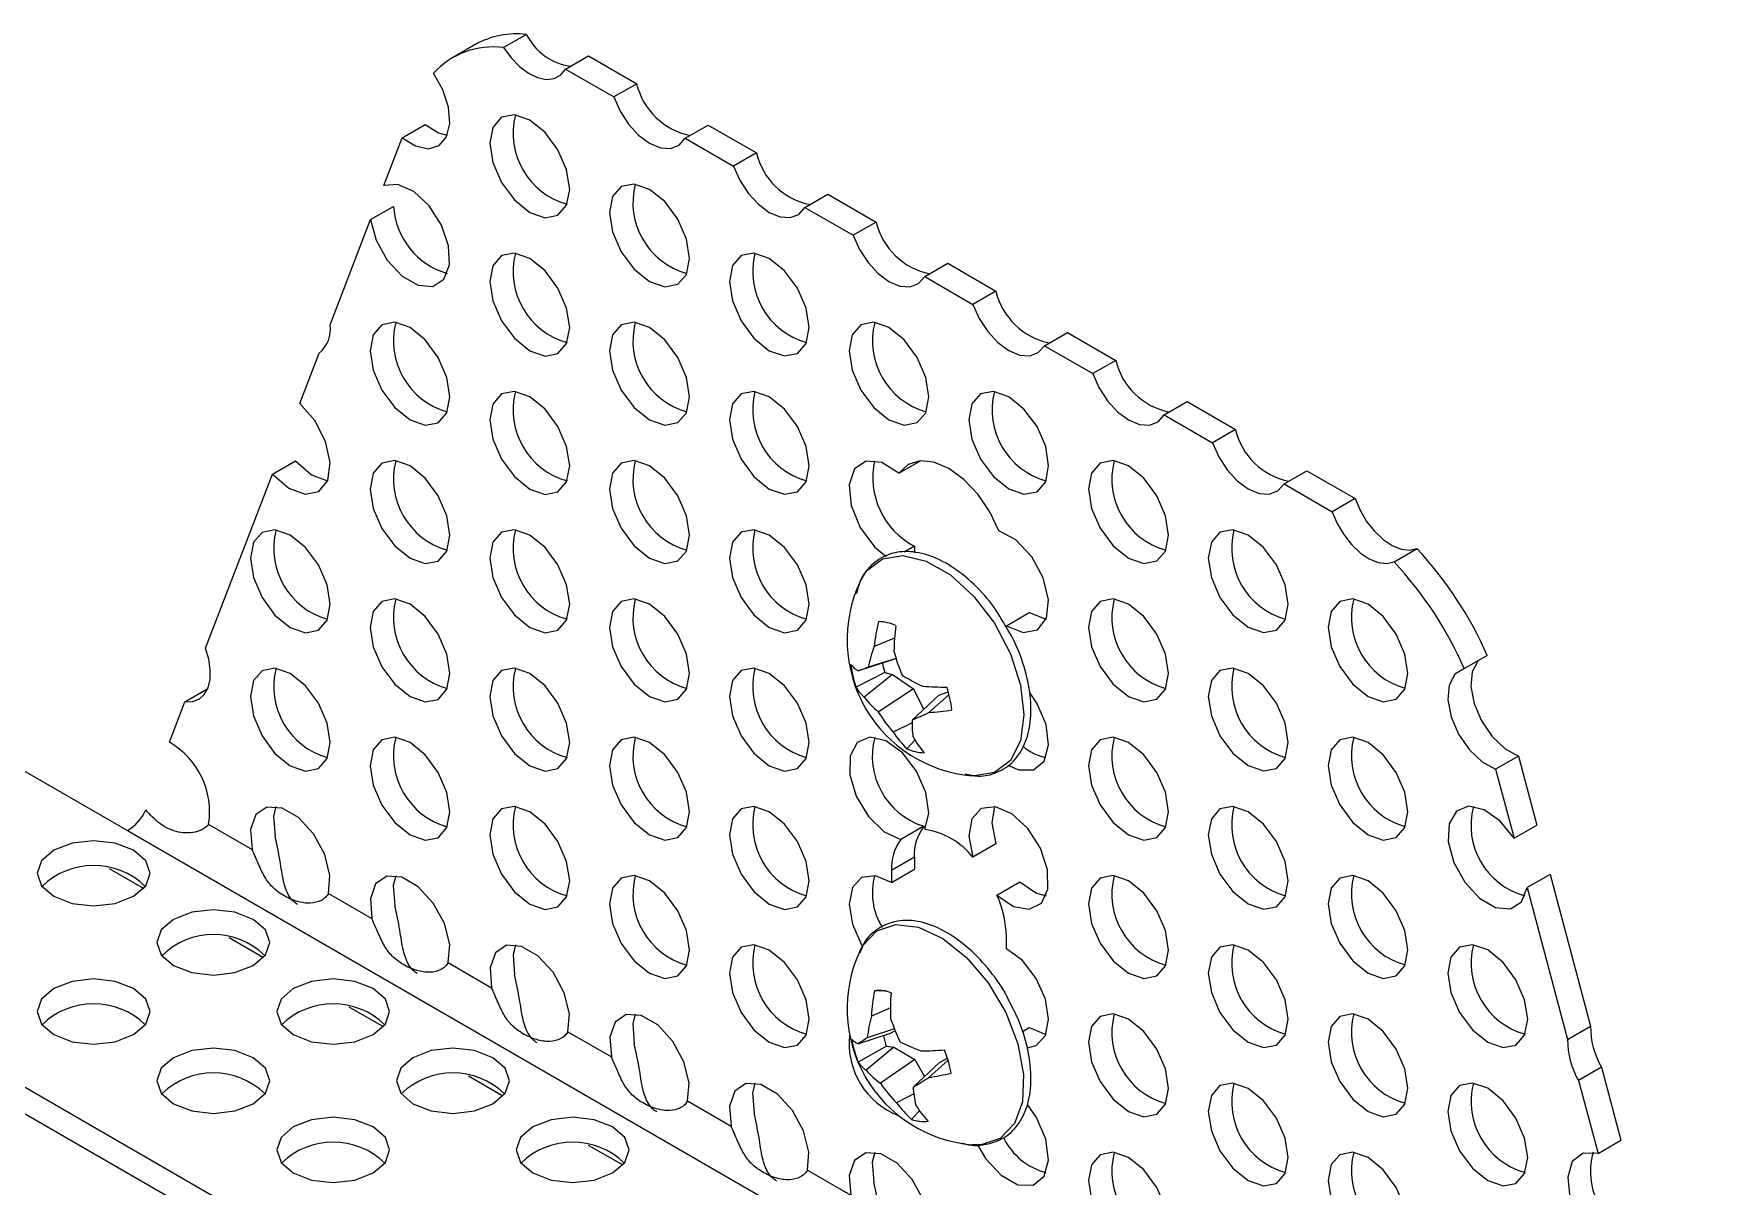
# Model space of a CAD drawing. Extents: x 0 to 6.13, y -7.8 to 0.
# Drawn here: x 1.758 to 3.63, y -4.703 to -3.428 of the extents above; entities that cross this region are included whole.
import ezdxf

# ---------------------------------------------------------------- set-up
doc = ezdxf.new("R2010")
doc.units = 0
doc.header["$LTSCALE"] = 0.5
doc.header["$MEASUREMENT"] = 0
for name, color, linetype in [('Brackets', 181, 'CONTINUOUS'), ('End Cap', 92, 'CONTINUOUS'), ('Hardware', 242, 'CONTINUOUS')]:
    doc.layers.add(name, color=color, linetype=linetype)

msp = doc.modelspace()

# ---------------------------------------------------------------- linework, layer by layer
at = {"layer": 'Brackets', "transparency": 16777216}
for p, q in [((2.247, -3.4397), (2.2216, -3.4544)), ((2.3037, -3.4285), (2.2783, -3.4432)), ((2.3469, -3.4669), (2.3723, -3.4523)), ((2.3723, -3.4523), (2.4257, -3.4831)), ((2.3469, -3.4669), (2.4003, -3.4978)), ((2.4257, -3.4831), (2.4003, -3.4978)), ((2.166, -3.5429), (2.1913, -3.5282)), ((2.4795, -3.5434), (2.5048, -3.5288)), ((2.5048, -3.5288), (2.5583, -3.5596)), ((2.1456, -3.5958), (2.166, -3.5429)), ((2.4795, -3.5434), (2.5329, -3.5743)), ((2.5583, -3.5596), (2.5329, -3.5743)), ((2.612, -3.62), (2.6374, -3.6053)), ((2.6374, -3.6053), (2.6908, -3.6362)), ((2.131, -3.6335), (2.1564, -3.6189)), ((2.612, -3.62), (2.6655, -3.6508)), ((2.0862, -3.7498), (2.131, -3.6335)), ((2.6908, -3.6362), (2.6655, -3.6508)), ((2.7446, -3.6965), (2.77, -3.6819)), ((2.77, -3.6819), (2.8234, -3.7127)), ((2.7446, -3.6965), (2.798, -3.7274)), ((2.8234, -3.7127), (2.798, -3.7274)), ((2.8772, -3.7731), (2.9026, -3.7584)), ((2.9026, -3.7584), (2.956, -3.7893)), ((2.8772, -3.7731), (2.9306, -3.8039)), ((2.0526, -3.8371), (2.0741, -3.7813)), ((2.956, -3.7893), (2.9306, -3.8039)), ((3.0098, -3.8496), (3.0352, -3.8349)), ((3.0352, -3.8349), (3.0886, -3.8658)), ((3.0098, -3.8496), (3.0632, -3.8804)), ((3.0886, -3.8658), (3.0632, -3.8804)), ((2.0225, -3.9151), (2.0479, -3.9005)), ((2.7161, -3.9141), (2.7398, -3.9004)), ((3.1424, -3.9261), (3.1678, -3.9115)), ((3.1678, -3.9115), (3.2212, -3.9423)), ((1.9482, -4.108), (2.0225, -3.9151)), ((3.1424, -3.9261), (3.1958, -3.957)), ((3.2212, -3.9423), (3.1958, -3.957)), ((2.7331, -3.995), (2.7217, -4.0016)), ((2.7331, -3.995), (2.7331, -4.0025)), ((3.2643, -4.0124), (3.2897, -3.9977)), ((2.835, -4.0831), (2.8604, -4.0685)), ((2.8604, -4.0685), (2.8789, -4.0758)), ((1.5219, -4.1135), (1.862, -4.3098)), ((3.3674, -4.1158), (3.3421, -4.1305)), ((1.9254, -4.1671), (1.9508, -4.1525)), ((1.9083, -4.2117), (1.9254, -4.1671)), ((1.0623, -4.1976), (3.4688, -5.5869)), ((1.0475, -4.2184), (3.418, -5.5869)), ((3.4021, -4.2272), (3.3767, -4.2418)), ((3.4021, -4.2272), (3.4225, -4.3037)), ((3.3767, -4.2418), (3.3971, -4.3183)), ((1.9518, -4.3029), (1.9999, -4.3306)), ((3.3971, -4.3183), (3.4225, -4.3037)), ((1.862, -4.3098), (3.6298, -5.3303)), ((2.7435, -4.305), (2.7181, -4.3197)), ((2.7331, -4.3393), (2.7077, -4.354)), ((2.7331, -4.3393), (2.7331, -4.3524)), ((2.8232, -4.3245), (2.7979, -4.3392)), ((2.7077, -4.3671), (2.7331, -4.3524)), ((2.7077, -4.354), (2.7077, -4.3671)), ((3.437, -4.3582), (3.4116, -4.3728)), ((3.437, -4.3582), (3.4818, -4.5261)), ((2.0844, -4.3794), (2.1325, -4.4072)), ((2.8246, -4.3811), (2.8499, -4.3665)), ((3.4116, -4.3728), (3.4564, -4.5408)), ((2.835, -4.4405), (2.835, -4.4274)), ((2.2169, -4.4559), (2.2651, -4.4837)), ((2.8525, -4.5323), (2.8604, -4.5278)), ((3.4564, -4.5408), (3.4818, -4.5261)), ((2.3495, -4.5325), (2.3976, -4.5603)), ((3.4939, -4.5716), (3.4686, -4.5863)), ((3.4939, -4.5716), (3.5155, -4.6523)), ((3.4686, -4.5863), (3.4901, -4.667)), ((2.4821, -4.609), (2.5302, -4.6368)), ((3.4901, -4.667), (3.5155, -4.6523)), ((2.6147, -4.6856), (2.6628, -4.7133))]:
    msp.add_line(p, q, dxfattribs=at)
at = {"layer": 'Brackets', "transparency": 16777216, "flags": 128}
for points in [[(2.2783, -3.4432), (2.2866, -3.4545), (2.296, -3.4642), (2.3059, -3.4716), (2.316, -3.4764), (2.3255, -3.4784), (2.3342, -3.4774), (2.3414, -3.4735), (2.3469, -3.4669)], [(2.166, -3.5429), (2.1809, -3.552), (2.1951, -3.555), (2.207, -3.5514), (2.2152, -3.5418), (2.2188, -3.5271), (2.2174, -3.5091), (2.2111, -3.4899), (2.2006, -3.4715)], [(2.4003, -3.4978), (2.4072, -3.5134), (2.4166, -3.5278), (2.4278, -3.54), (2.4399, -3.5489), (2.452, -3.554), (2.4632, -3.5547), (2.4726, -3.5511), (2.4795, -3.5434)], [(2.3073, -3.5234), (2.2904, -3.5175), (2.276, -3.5203), (2.2665, -3.5314), (2.2631, -3.5489), (2.2665, -3.5704), (2.276, -3.5925), (2.2904, -3.6118), (2.3073, -3.6255), (2.3242, -3.6314), (2.3385, -3.6286), (2.3481, -3.6176), (2.3515, -3.6), (2.3481, -3.5785), (2.3385, -3.5564), (2.3242, -3.5371), (2.3073, -3.5234)], [(2.1913, -3.5282), (2.2063, -3.5374), (2.216, -3.5401)], [(2.5329, -3.5743), (2.5398, -3.5899), (2.5492, -3.6044), (2.5604, -3.6165), (2.5725, -3.6255), (2.5846, -3.6305), (2.5957, -3.6313), (2.6051, -3.6277), (2.612, -3.62)], [(2.131, -3.6335), (2.1372, -3.6564), (2.1495, -3.6784), (2.1659, -3.696), (2.1838, -3.7062), (2.2001, -3.7074), (2.2123, -3.6995), (2.2184, -3.6837), (2.2174, -3.6625), (2.2095, -3.6395), (2.1958, -3.6184), (2.1788, -3.6025), (2.1611, -3.5946), (2.1456, -3.5958)], [(2.4399, -3.6), (2.423, -3.5941), (2.4086, -3.5969), (2.399, -3.6079), (2.3957, -3.6255), (2.399, -3.647), (2.4086, -3.669), (2.423, -3.6884), (2.4399, -3.702), (2.4568, -3.7079), (2.4711, -3.7051), (2.4807, -3.6941), (2.4841, -3.6765), (2.4807, -3.655), (2.4711, -3.633), (2.4568, -3.6136), (2.4399, -3.6)], [(2.6655, -3.6508), (2.6724, -3.6665), (2.6818, -3.6809), (2.6929, -3.6931), (2.705, -3.702), (2.7171, -3.707), (2.7283, -3.7078), (2.7377, -3.7042), (2.7446, -3.6965)], [(2.3073, -3.6765), (2.2904, -3.6706), (2.276, -3.6734), (2.2665, -3.6845), (2.2631, -3.702), (2.2665, -3.7235), (2.276, -3.7456), (2.2904, -3.7649), (2.3073, -3.7786), (2.3242, -3.7845), (2.3385, -3.7817), (2.3481, -3.7707), (2.3515, -3.7531), (2.3481, -3.7316), (2.3385, -3.7095), (2.3242, -3.6902), (2.3073, -3.6765)], [(2.5725, -3.6765), (2.5555, -3.6706), (2.5412, -3.6734), (2.5316, -3.6844), (2.5283, -3.702), (2.5316, -3.7235), (2.5412, -3.7456), (2.5555, -3.7649), (2.5725, -3.7786), (2.5894, -3.7844), (2.6037, -3.7817), (2.6133, -3.7706), (2.6167, -3.753), (2.6133, -3.7316), (2.6037, -3.7095), (2.5894, -3.6902), (2.5725, -3.6765)], [(2.798, -3.7274), (2.8049, -3.743), (2.8143, -3.7574), (2.8255, -3.7696), (2.8376, -3.7785), (2.8497, -3.7836), (2.8609, -3.7843), (2.8703, -3.7807), (2.8772, -3.7731)], [(2.1747, -3.7531), (2.1578, -3.7472), (2.1435, -3.75), (2.1339, -3.761), (2.1305, -3.7786), (2.1339, -3.8001), (2.1435, -3.8222), (2.1578, -3.8415), (2.1747, -3.8552), (2.1916, -3.861), (2.206, -3.8583), (2.2155, -3.8472), (2.2189, -3.8296), (2.2155, -3.8082), (2.206, -3.7861), (2.1916, -3.7667), (2.1747, -3.7531)], [(2.4399, -3.7531), (2.423, -3.7472), (2.4086, -3.75), (2.399, -3.761), (2.3957, -3.7786), (2.399, -3.8001), (2.4086, -3.8221), (2.423, -3.8415), (2.4399, -3.8551), (2.4568, -3.861), (2.4711, -3.8582), (2.4807, -3.8472), (2.4841, -3.8296), (2.4807, -3.8081), (2.4711, -3.7861), (2.4568, -3.7667), (2.4399, -3.7531)], [(2.705, -3.753), (2.6881, -3.7472), (2.6738, -3.7499), (2.6642, -3.761), (2.6609, -3.7786), (2.6642, -3.8), (2.6738, -3.8221), (2.6881, -3.8415), (2.705, -3.8551), (2.722, -3.861), (2.7363, -3.8582), (2.7459, -3.8472), (2.7492, -3.8296), (2.7459, -3.8081), (2.7363, -3.786), (2.722, -3.7667), (2.705, -3.753)], [(2.9306, -3.8039), (2.9375, -3.8195), (2.9469, -3.834), (2.9581, -3.8461), (2.9702, -3.8551), (2.9823, -3.8601), (2.9935, -3.8609), (3.0029, -3.8573), (3.0098, -3.8496)], [(2.3073, -3.8296), (2.2904, -3.8238), (2.276, -3.8265), (2.2665, -3.8376), (2.2631, -3.8551), (2.2665, -3.8766), (2.276, -3.8987), (2.2904, -3.918), (2.3073, -3.9317), (2.3242, -3.9376), (2.3385, -3.9348), (2.3481, -3.9238), (2.3515, -3.9062), (2.3481, -3.8847), (2.3385, -3.8626), (2.3242, -3.8433), (2.3073, -3.8296)], [(2.5725, -3.8296), (2.5555, -3.8237), (2.5412, -3.8265), (2.5316, -3.8375), (2.5283, -3.8551), (2.5316, -3.8766), (2.5412, -3.8987), (2.5555, -3.918), (2.5725, -3.9317), (2.5894, -3.9375), (2.6037, -3.9348), (2.6133, -3.9237), (2.6167, -3.9062), (2.6133, -3.8847), (2.6037, -3.8626), (2.5894, -3.8433), (2.5725, -3.8296)], [(2.8376, -3.8296), (2.8207, -3.8237), (2.8064, -3.8265), (2.7968, -3.8375), (2.7934, -3.8551), (2.7968, -3.8766), (2.8064, -3.8987), (2.8207, -3.918), (2.8376, -3.9316), (2.8545, -3.9375), (2.8689, -3.9347), (2.8785, -3.9237), (2.8818, -3.9061), (2.8785, -3.8847), (2.8689, -3.8626), (2.8545, -3.8432), (2.8376, -3.8296)], [(2.0225, -3.9151), (2.0404, -3.9307), (2.0586, -3.9375), (2.0739, -3.9345), (2.0837, -3.9221), (2.0862, -3.9025), (2.0811, -3.8791), (2.0692, -3.856), (2.0526, -3.8371)], [(3.0632, -3.8804), (3.0701, -3.8961), (3.0795, -3.9105), (3.0907, -3.9227), (3.1028, -3.9316), (3.1149, -3.9367), (3.1261, -3.9374), (3.1355, -3.9338), (3.1424, -3.9261)], [(2.0479, -3.9005), (2.0658, -3.916), (2.0834, -3.9228)], [(2.1747, -3.9062), (2.1578, -3.9003), (2.1435, -3.9031), (2.1339, -3.9141), (2.1305, -3.9317), (2.1339, -3.9532), (2.1435, -3.9753), (2.1578, -3.9946), (2.1747, -4.0083), (2.1916, -4.0141), (2.206, -4.0114), (2.2155, -4.0003), (2.2189, -3.9827), (2.2155, -3.9613), (2.206, -3.9392), (2.1916, -3.9198), (2.1747, -3.9062)], [(2.4399, -3.9062), (2.423, -3.9003), (2.4086, -3.9031), (2.399, -3.9141), (2.3957, -3.9317), (2.399, -3.9532), (2.4086, -3.9752), (2.423, -3.9946), (2.4399, -4.0082), (2.4568, -4.0141), (2.4711, -4.0113), (2.4807, -4.0003), (2.4841, -3.9827), (2.4807, -3.9612), (2.4711, -3.9392), (2.4568, -3.9198), (2.4399, -3.9062)], [(2.7161, -3.9141), (2.6971, -3.9024), (2.6797, -3.9007), (2.6669, -3.9094), (2.6611, -3.9269), (2.6633, -3.9499), (2.6732, -3.9742), (2.689, -3.9955), (2.7019, -4.0063)], [(2.8266, -3.9779), (2.8165, -3.9568), (2.8033, -3.9373), (2.7879, -3.921), (2.7713, -3.9089), (2.7548, -3.9019), (2.7394, -3.9004), (2.7262, -3.9046), (2.7161, -3.9141)], [(2.9702, -3.9061), (2.9533, -3.9002), (2.939, -3.903), (2.9294, -3.9141), (2.926, -3.9316), (2.9294, -3.9531), (2.939, -3.9752), (2.9533, -3.9945), (2.9702, -4.0082), (2.9871, -4.0141), (3.0015, -4.0113), (3.011, -4.0003), (3.0144, -3.9827), (3.011, -3.9612), (3.0015, -3.9391), (2.9871, -3.9198), (2.9702, -3.9061)], [(3.2212, -3.9423), (3.2266, -3.9552), (3.2339, -3.9675), (3.2425, -3.9784), (3.2521, -3.9875), (3.2621, -3.9943), (3.2721, -3.9983), (3.2814, -3.9995), (3.2897, -3.9977)], [(3.1958, -3.957), (3.2013, -3.9699), (3.2085, -3.9821), (3.2171, -3.9931), (3.2267, -4.0022), (3.2367, -4.0089), (3.2467, -4.013), (3.256, -4.0142), (3.2643, -4.0124)], [(2.0421, -3.9828), (2.0252, -3.9769), (2.0109, -3.9797), (2.0013, -3.9907), (1.9979, -4.0083), (2.0013, -4.0297), (2.0109, -4.0518), (2.0252, -4.0712), (2.0421, -4.0848), (2.059, -4.0907), (2.0734, -4.0879), (2.083, -4.0769), (2.0863, -4.0593), (2.083, -4.0378), (2.0734, -4.0157), (2.059, -3.9964), (2.0421, -3.9828)], [(2.3073, -3.9827), (2.2904, -3.9769), (2.276, -3.9796), (2.2665, -3.9907), (2.2631, -4.0083), (2.2665, -4.0297), (2.276, -4.0518), (2.2904, -4.0711), (2.3073, -4.0848), (2.3242, -4.0907), (2.3385, -4.0879), (2.3481, -4.0769), (2.3515, -4.0593), (2.3481, -4.0378), (2.3385, -4.0157), (2.3242, -3.9964), (2.3073, -3.9827)], [(2.5725, -3.9827), (2.5555, -3.9768), (2.5412, -3.9796), (2.5316, -3.9906), (2.5283, -4.0082), (2.5316, -4.0297), (2.5412, -4.0518), (2.5555, -4.0711), (2.5725, -4.0848), (2.5894, -4.0907), (2.6037, -4.0879), (2.6133, -4.0768), (2.6167, -4.0593), (2.6133, -4.0378), (2.6037, -4.0157), (2.5894, -3.9964), (2.5725, -3.9827)], [(2.835, -4.0831), (2.8537, -4.0905), (2.8694, -4.0875), (2.8794, -4.0746), (2.8816, -4.0542), (2.8758, -4.0301), (2.863, -4.0066), (2.8455, -3.9881), (2.8266, -3.9779)], [(3.1028, -3.9827), (3.0859, -3.9768), (3.0715, -3.9796), (3.062, -3.9906), (3.0586, -4.0082), (3.062, -4.0296), (3.0715, -4.0517), (3.0859, -4.0711), (3.1028, -4.0847), (3.1197, -4.0906), (3.134, -4.0878), (3.1436, -4.0768), (3.147, -4.0592), (3.1436, -4.0377), (3.134, -4.0156), (3.1197, -3.9963), (3.1028, -3.9827)], [(2.1747, -4.0593), (2.1578, -4.0534), (2.1435, -4.0562), (2.1339, -4.0672), (2.1305, -4.0848), (2.1339, -4.1063), (2.1435, -4.1284), (2.1578, -4.1477), (2.1747, -4.1614), (2.1916, -4.1672), (2.206, -4.1645), (2.2155, -4.1534), (2.2189, -4.1358), (2.2155, -4.1144), (2.206, -4.0923), (2.1916, -4.0729), (2.1747, -4.0593)], [(2.4399, -4.0593), (2.423, -4.0534), (2.4086, -4.0562), (2.399, -4.0672), (2.3957, -4.0848), (2.399, -4.1063), (2.4086, -4.1283), (2.423, -4.1477), (2.4399, -4.1613), (2.4568, -4.1672), (2.4711, -4.1644), (2.4807, -4.1534), (2.4841, -4.1358), (2.4807, -4.1143), (2.4711, -4.0923), (2.4568, -4.0729), (2.4399, -4.0593)], [(2.9702, -4.0592), (2.9533, -4.0533), (2.939, -4.0561), (2.9294, -4.0672), (2.926, -4.0847), (2.9294, -4.1062), (2.939, -4.1283), (2.9533, -4.1476), (2.9702, -4.1613), (2.9871, -4.1672), (3.0015, -4.1644), (3.011, -4.1534), (3.0144, -4.1358), (3.011, -4.1143), (3.0015, -4.0922), (2.9871, -4.0729), (2.9702, -4.0592)], [(3.2354, -4.0592), (3.2185, -4.0533), (3.2041, -4.0561), (3.1945, -4.0671), (3.1912, -4.0847), (3.1945, -4.1062), (3.2041, -4.1283), (3.2185, -4.1476), (3.2354, -4.1613), (3.2523, -4.1671), (3.2666, -4.1644), (3.2762, -4.1533), (3.2796, -4.1357), (3.2762, -4.1143), (3.2666, -4.0922), (3.2523, -4.0728), (3.2354, -4.0592)], [(1.9254, -4.1671), (1.9338, -4.167), (1.9411, -4.1643), (1.9469, -4.1592), (1.9511, -4.1518), (1.9533, -4.1425), (1.9536, -4.1318), (1.9519, -4.1201), (1.9482, -4.108)], [(2.0421, -4.1359), (2.0252, -4.13), (2.0109, -4.1328), (2.0013, -4.1438), (1.9979, -4.1614), (2.0013, -4.1828), (2.0109, -4.2049), (2.0252, -4.2243), (2.0421, -4.2379), (2.059, -4.2438), (2.0734, -4.241), (2.083, -4.23), (2.0863, -4.2124), (2.083, -4.1909), (2.0734, -4.1688), (2.059, -4.1495), (2.0421, -4.1359)], [(2.3073, -4.1358), (2.2904, -4.13), (2.276, -4.1327), (2.2665, -4.1438), (2.2631, -4.1614), (2.2665, -4.1828), (2.276, -4.2049), (2.2904, -4.2243), (2.3073, -4.2379), (2.3242, -4.2438), (2.3385, -4.241), (2.3481, -4.23), (2.3515, -4.2124), (2.3481, -4.1909), (2.3385, -4.1688), (2.3242, -4.1495), (2.3073, -4.1358)], [(2.5725, -4.1358), (2.5555, -4.1299), (2.5412, -4.1327), (2.5316, -4.1437), (2.5283, -4.1613), (2.5316, -4.1828), (2.5412, -4.2049), (2.5555, -4.2242), (2.5725, -4.2379), (2.5894, -4.2438), (2.6037, -4.241), (2.6133, -4.2299), (2.6167, -4.2124), (2.6133, -4.1909), (2.6037, -4.1688), (2.5894, -4.1495), (2.5725, -4.1358)], [(3.1028, -4.1358), (3.0859, -4.1299), (3.0715, -4.1327), (3.062, -4.1437), (3.0586, -4.1613), (3.062, -4.1827), (3.0715, -4.2048), (3.0859, -4.2242), (3.1028, -4.2378), (3.1197, -4.2437), (3.134, -4.2409), (3.1436, -4.2299), (3.147, -4.2123), (3.1436, -4.1908), (3.134, -4.1687), (3.1197, -4.1494), (3.1028, -4.1358)], [(3.3421, -4.1305), (3.3316, -4.1367), (3.3253, -4.1487), (3.3239, -4.1651), (3.3275, -4.1839), (3.3357, -4.203), (3.3476, -4.2203), (3.3618, -4.2337), (3.3767, -4.2418)], [(3.3575, -4.1215), (3.357, -4.1221), (3.3507, -4.1341), (3.3493, -4.1504), (3.3529, -4.1692), (3.3611, -4.1883), (3.373, -4.2056), (3.3872, -4.2191), (3.4021, -4.2272)], [(2.8372, -4.2376), (2.8487, -4.2426), (2.8652, -4.2426), (2.8769, -4.2328), (2.8818, -4.215), (2.8789, -4.1923), (2.8688, -4.1686), (2.8607, -4.1566)], [(2.1747, -4.2124), (2.1578, -4.2065), (2.1435, -4.2093), (2.1339, -4.2203), (2.1305, -4.2379), (2.1339, -4.2594), (2.1435, -4.2815), (2.1578, -4.3008), (2.1747, -4.3145), (2.1916, -4.3203), (2.206, -4.3176), (2.2155, -4.3065), (2.2189, -4.2889), (2.2155, -4.2675), (2.206, -4.2454), (2.1916, -4.226), (2.1747, -4.2124)], [(2.4399, -4.2124), (2.423, -4.2065), (2.4086, -4.2093), (2.399, -4.2203), (2.3957, -4.2379), (2.399, -4.2594), (2.4086, -4.2814), (2.423, -4.3008), (2.4399, -4.3144), (2.4568, -4.3203), (2.4711, -4.3175), (2.4807, -4.3065), (2.4841, -4.2889), (2.4807, -4.2674), (2.4711, -4.2454), (2.4568, -4.226), (2.4399, -4.2124)], [(2.7448, -4.3086), (2.7492, -4.2904), (2.7459, -4.2676), (2.7355, -4.244), (2.7198, -4.2238), (2.7015, -4.2105), (2.6839, -4.2064), (2.6699, -4.2122), (2.662, -4.2269), (2.6616, -4.248), (2.6688, -4.2717), (2.6823, -4.294), (2.6998, -4.311), (2.7181, -4.3197)], [(2.9702, -4.2123), (2.9533, -4.2064), (2.939, -4.2092), (2.9294, -4.2203), (2.926, -4.2378), (2.9294, -4.2593), (2.939, -4.2814), (2.9533, -4.3007), (2.9702, -4.3144), (2.9871, -4.3203), (3.0015, -4.3175), (3.011, -4.3065), (3.0144, -4.2889), (3.011, -4.2674), (3.0015, -4.2453), (2.9871, -4.226), (2.9702, -4.2123)], [(3.2354, -4.2123), (3.2185, -4.2064), (3.2041, -4.2092), (3.1945, -4.2202), (3.1912, -4.2378), (3.1945, -4.2593), (3.2041, -4.2814), (3.2185, -4.3007), (3.2354, -4.3144), (3.2523, -4.3202), (3.2666, -4.3175), (3.2762, -4.3064), (3.2796, -4.2888), (3.2762, -4.2674), (3.2666, -4.2453), (3.2523, -4.2259), (3.2354, -4.2123)], [(2.0844, -4.3794), (2.086, -4.3594), (2.0802, -4.3361), (2.0679, -4.3134), (2.0512, -4.2953), (2.033, -4.2848), (2.0163, -4.2837), (2.004, -4.2921), (1.9982, -4.3087), (1.9999, -4.3306)], [(2.0263, -4.2832), (2.0236, -4.2941), (2.0253, -4.316)], [(2.3073, -4.2889), (2.2904, -4.2831), (2.276, -4.2858), (2.2665, -4.2969), (2.2631, -4.3145), (2.2665, -4.3359), (2.276, -4.358), (2.2904, -4.3774), (2.3073, -4.391), (2.3242, -4.3969), (2.3385, -4.3941), (2.3481, -4.3831), (2.3515, -4.3655), (2.3481, -4.344), (2.3385, -4.3219), (2.3242, -4.3026), (2.3073, -4.2889)], [(2.5725, -4.2889), (2.5555, -4.283), (2.5412, -4.2858), (2.5316, -4.2968), (2.5283, -4.3144), (2.5316, -4.3359), (2.5412, -4.358), (2.5555, -4.3773), (2.5725, -4.391), (2.5894, -4.3969), (2.6037, -4.3941), (2.6133, -4.383), (2.6167, -4.3655), (2.6133, -4.344), (2.6037, -4.3219), (2.5894, -4.3026), (2.5725, -4.2889)], [(2.8246, -4.3811), (2.8429, -4.3936), (2.8604, -4.3968), (2.8738, -4.3901), (2.881, -4.3746), (2.8807, -4.3531), (2.8728, -4.3293), (2.8588, -4.3074), (2.8411, -4.2911), (2.8229, -4.2833), (2.8072, -4.2854), (2.7967, -4.2969), (2.7935, -4.316), (2.7979, -4.3392)], [(2.8218, -4.2831), (2.8188, -4.3013), (2.8232, -4.3245)], [(3.1028, -4.2889), (3.0859, -4.283), (3.0715, -4.2858), (3.062, -4.2968), (3.0586, -4.3144), (3.062, -4.3359), (3.0715, -4.3579), (3.0859, -4.3773), (3.1028, -4.3909), (3.1197, -4.3968), (3.134, -4.394), (3.1436, -4.383), (3.147, -4.3654), (3.1436, -4.3439), (3.134, -4.3218), (3.1197, -4.3025), (3.1028, -4.2889)], [(3.3971, -4.3183), (3.3816, -4.2992), (3.3639, -4.2867), (3.3468, -4.2828), (3.3332, -4.2883), (3.3253, -4.3021), (3.3242, -4.322), (3.3303, -4.3449), (3.3426, -4.367), (3.3589, -4.3846), (3.3767, -4.395), (3.3931, -4.3963), (3.4054, -4.3885), (3.4116, -4.3728)], [(1.8686, -4.3315), (1.8484, -4.3237), (1.8244, -4.3209), (1.8005, -4.3237), (1.7803, -4.3315), (1.7667, -4.3432), (1.7619, -4.357), (1.7667, -4.3708), (1.7803, -4.3825), (1.8005, -4.3903), (1.8244, -4.3931), (1.8484, -4.3903), (1.8686, -4.3825), (1.8822, -4.3708), (1.8869, -4.357), (1.8822, -4.3432), (1.8686, -4.3315)], [(2.2169, -4.4559), (2.2186, -4.4359), (2.2128, -4.4126), (2.2005, -4.39), (2.1838, -4.3719), (2.1656, -4.3613), (2.1489, -4.3602), (2.1366, -4.3687), (2.1308, -4.3853), (2.1325, -4.4072)], [(2.1589, -4.3597), (2.1562, -4.3706), (2.1579, -4.3925)], [(2.4399, -4.3655), (2.423, -4.3596), (2.4086, -4.3624), (2.399, -4.3734), (2.3957, -4.391), (2.399, -4.4125), (2.4086, -4.4346), (2.423, -4.4539), (2.4399, -4.4675), (2.4568, -4.4734), (2.4711, -4.4706), (2.4807, -4.4596), (2.4841, -4.442), (2.4807, -4.4205), (2.4711, -4.3985), (2.4568, -4.3791), (2.4399, -4.3655)], [(2.7077, -4.3671), (2.69, -4.3598), (2.6747, -4.3618), (2.6645, -4.3728), (2.6609, -4.391), (2.6645, -4.4133), (2.6747, -4.4361), (2.6758, -4.4378)], [(2.9702, -4.3654), (2.9533, -4.3595), (2.939, -4.3623), (2.9294, -4.3734), (2.926, -4.3909), (2.9294, -4.4124), (2.939, -4.4345), (2.9533, -4.4538), (2.9702, -4.4675), (2.9871, -4.4734), (3.0015, -4.4706), (3.011, -4.4596), (3.0144, -4.442), (3.011, -4.4205), (3.0015, -4.3984), (2.9871, -4.3791), (2.9702, -4.3654)], [(3.2354, -4.3654), (3.2185, -4.3595), (3.2041, -4.3623), (3.1945, -4.3733), (3.1912, -4.3909), (3.1945, -4.4124), (3.2041, -4.4345), (3.2185, -4.4538), (3.2354, -4.4675), (3.2523, -4.4733), (3.2666, -4.4706), (3.2762, -4.4595), (3.2796, -4.4419), (3.2762, -4.4205), (3.2666, -4.3984), (3.2523, -4.379), (3.2354, -4.3654)], [(2.8499, -4.3665), (2.8683, -4.379), (2.8789, -4.3821)], [(2.0012, -4.408), (1.9809, -4.4002), (1.957, -4.3975), (1.9331, -4.4002), (1.9128, -4.408), (1.8993, -4.4197), (1.8945, -4.4335), (1.8993, -4.4474), (1.9128, -4.4591), (1.9331, -4.4669), (1.957, -4.4696), (1.9809, -4.4669), (2.0012, -4.4591), (2.0148, -4.4474), (2.0195, -4.4335), (2.0148, -4.4197), (2.0012, -4.408)], [(2.3495, -4.5325), (2.3512, -4.5125), (2.3454, -4.4892), (2.3331, -4.4665), (2.3164, -4.4484), (2.2982, -4.4379), (2.2815, -4.4367), (2.2692, -4.4452), (2.2634, -4.4618), (2.2651, -4.4837)], [(2.2914, -4.4363), (2.2888, -4.4471), (2.2904, -4.4691)], [(2.5725, -4.442), (2.5555, -4.4361), (2.5412, -4.4389), (2.5316, -4.4499), (2.5283, -4.4675), (2.5316, -4.489), (2.5412, -4.5111), (2.5555, -4.5304), (2.5725, -4.5441), (2.5894, -4.55), (2.6037, -4.5472), (2.6133, -4.5361), (2.6167, -4.5186), (2.6133, -4.4971), (2.6037, -4.475), (2.5894, -4.4557), (2.5725, -4.442)], [(2.8579, -4.5501), (2.8679, -4.5477), (2.8782, -4.5367), (2.8818, -4.5185), (2.8782, -4.4962), (2.8679, -4.4734), (2.8527, -4.4537), (2.835, -4.4405)], [(3.1028, -4.442), (3.0859, -4.4361), (3.0715, -4.4389), (3.062, -4.4499), (3.0586, -4.4675), (3.062, -4.489), (3.0715, -4.511), (3.0859, -4.5304), (3.1028, -4.544), (3.1197, -4.5499), (3.134, -4.5471), (3.1436, -4.5361), (3.147, -4.5185), (3.1436, -4.497), (3.134, -4.4749), (3.1197, -4.4556), (3.1028, -4.442)], [(3.368, -4.4419), (3.351, -4.4361), (3.3367, -4.4388), (3.3271, -4.4499), (3.3238, -4.4675), (3.3271, -4.4889), (3.3367, -4.511), (3.351, -4.5304), (3.368, -4.544), (3.3849, -4.5499), (3.3992, -4.5471), (3.4088, -4.5361), (3.4122, -4.5185), (3.4088, -4.497), (3.3992, -4.4749), (3.3849, -4.4556), (3.368, -4.4419)], [(1.8686, -4.4846), (1.8484, -4.4767), (1.8244, -4.474), (1.8005, -4.4767), (1.7803, -4.4846), (1.7667, -4.4963), (1.7619, -4.5101), (1.7667, -4.5239), (1.7803, -4.5356), (1.8005, -4.5434), (1.8244, -4.5462), (1.8484, -4.5434), (1.8686, -4.5356), (1.8822, -4.5239), (1.8869, -4.5101), (1.8822, -4.4963), (1.8686, -4.4846)], [(2.1338, -4.4846), (2.1135, -4.4767), (2.0896, -4.474), (2.0657, -4.4767), (2.0454, -4.4846), (2.0319, -4.4963), (2.0271, -4.5101), (2.0319, -4.5239), (2.0454, -4.5356), (2.0657, -4.5434), (2.0896, -4.5462), (2.1135, -4.5434), (2.1338, -4.5356), (2.1474, -4.5239), (2.1521, -4.5101), (2.1474, -4.4963), (2.1338, -4.4846)], [(2.4821, -4.609), (2.4838, -4.589), (2.478, -4.5657), (2.4657, -4.5431), (2.449, -4.5249), (2.4308, -4.5144), (2.4141, -4.5133), (2.4018, -4.5217), (2.396, -4.5383), (2.3976, -4.5603)], [(2.424, -4.5128), (2.4214, -4.5237), (2.423, -4.5456)], [(2.8604, -4.5278), (2.8781, -4.535), (2.8789, -4.5352)], [(2.9702, -4.5185), (2.9533, -4.5126), (2.939, -4.5154), (2.9294, -4.5265), (2.926, -4.544), (2.9294, -4.5655), (2.939, -4.5876), (2.9533, -4.6069), (2.9702, -4.6206), (2.9871, -4.6265), (3.0015, -4.6237), (3.011, -4.6127), (3.0144, -4.5951), (3.011, -4.5736), (3.0015, -4.5515), (2.9871, -4.5322), (2.9702, -4.5185)], [(3.2354, -4.5185), (3.2185, -4.5126), (3.2041, -4.5154), (3.1945, -4.5264), (3.1912, -4.544), (3.1945, -4.5655), (3.2041, -4.5876), (3.2185, -4.6069), (3.2354, -4.6206), (3.2523, -4.6264), (3.2666, -4.6237), (3.2762, -4.6126), (3.2796, -4.595), (3.2762, -4.5736), (3.2666, -4.5515), (3.2523, -4.5321), (3.2354, -4.5185)], [(2.0012, -4.5611), (1.9809, -4.5533), (1.957, -4.5505), (1.9331, -4.5533), (1.9128, -4.5611), (1.8993, -4.5728), (1.8945, -4.5866), (1.8993, -4.6004), (1.9128, -4.6121), (1.9331, -4.62), (1.957, -4.6227), (1.9809, -4.62), (2.0012, -4.6121), (2.0148, -4.6004), (2.0195, -4.5866), (2.0148, -4.5728), (2.0012, -4.5611)], [(2.2664, -4.5611), (2.2461, -4.5533), (2.2222, -4.5505), (2.1983, -4.5533), (2.178, -4.5611), (2.1645, -4.5728), (2.1597, -4.5866), (2.1645, -4.6004), (2.178, -4.6121), (2.1983, -4.62), (2.2222, -4.6227), (2.2461, -4.62), (2.2664, -4.6121), (2.2799, -4.6004), (2.2847, -4.5866), (2.2799, -4.5728), (2.2664, -4.5611)], [(2.6147, -4.6856), (2.6164, -4.6655), (2.6105, -4.6422), (2.5983, -4.6196), (2.5816, -4.6015), (2.5633, -4.5909), (2.5467, -4.5898), (2.5344, -4.5983), (2.5286, -4.6149), (2.5302, -4.6368)], [(2.5566, -4.5894), (2.554, -4.6002), (2.5556, -4.6221)], [(3.1028, -4.5951), (3.0859, -4.5892), (3.0715, -4.592), (3.062, -4.603), (3.0586, -4.6206), (3.062, -4.6421), (3.0715, -4.6641), (3.0859, -4.6835), (3.1028, -4.6971), (3.1197, -4.703), (3.134, -4.7002), (3.1436, -4.6892), (3.147, -4.6716), (3.1436, -4.6501), (3.134, -4.628), (3.1197, -4.6087), (3.1028, -4.5951)], [(3.368, -4.595), (3.351, -4.5892), (3.3367, -4.5919), (3.3271, -4.603), (3.3238, -4.6206), (3.3271, -4.642), (3.3367, -4.6641), (3.351, -4.6835), (3.368, -4.6971), (3.3849, -4.703), (3.3992, -4.7002), (3.4088, -4.6892), (3.4122, -4.6716), (3.4088, -4.6501), (3.3992, -4.628), (3.3849, -4.6087), (3.368, -4.595)], [(2.8025, -4.6568), (2.8119, -4.6727), (2.8291, -4.6913), (2.8478, -4.7017), (2.8647, -4.7021), (2.8768, -4.6924), (2.8818, -4.6744), (2.8788, -4.6513), (2.8684, -4.6273), (2.8583, -4.6129)], [(2.1338, -4.6376), (2.1135, -4.6298), (2.0896, -4.6271), (2.0657, -4.6298), (2.0454, -4.6376), (2.0319, -4.6494), (2.0271, -4.6632), (2.0319, -4.677), (2.0454, -4.6887), (2.0657, -4.6965), (2.0896, -4.6992), (2.1135, -4.6965), (2.1338, -4.6887), (2.1474, -4.677), (2.1521, -4.6632), (2.1474, -4.6494), (2.1338, -4.6376)], [(2.399, -4.6376), (2.3787, -4.6298), (2.3548, -4.6271), (2.3309, -4.6298), (2.3106, -4.6376), (2.297, -4.6494), (2.2923, -4.6632), (2.297, -4.677), (2.3106, -4.6887), (2.3309, -4.6965), (2.3548, -4.6992), (2.3787, -4.6965), (2.399, -4.6887), (2.4125, -4.677), (2.4173, -4.6632), (2.4125, -4.6494), (2.399, -4.6376)], [(2.7473, -4.7621), (2.7489, -4.7421), (2.7431, -4.7188), (2.7308, -4.6961), (2.7142, -4.678), (2.6959, -4.6675), (2.6792, -4.6664), (2.667, -4.6748), (2.6611, -4.6914), (2.6628, -4.7133)], [(2.6892, -4.6659), (2.6865, -4.6768), (2.6882, -4.6987)], [(2.9702, -4.6716), (2.9533, -4.6657), (2.939, -4.6685), (2.9294, -4.6796), (2.926, -4.6971), (2.9294, -4.7186), (2.939, -4.7407), (2.9533, -4.76), (2.9702, -4.7737), (2.9871, -4.7796), (3.0015, -4.7768), (3.011, -4.7658), (3.0144, -4.7482), (3.011, -4.7267), (3.0015, -4.7046), (2.9871, -4.6853), (2.9702, -4.6716)], [(3.2354, -4.6716), (3.2185, -4.6657), (3.2041, -4.6685), (3.1945, -4.6795), (3.1912, -4.6971), (3.1945, -4.7186), (3.2041, -4.7407), (3.2185, -4.76), (3.2354, -4.7737), (3.2523, -4.7795), (3.2666, -4.7768), (3.2762, -4.7657), (3.2796, -4.7481), (3.2762, -4.7267), (3.2666, -4.7046), (3.2523, -4.6852), (3.2354, -4.6716)], [(3.4901, -4.667), (3.4735, -4.6666), (3.4616, -4.676), (3.4565, -4.6935), (3.459, -4.7161), (3.4688, -4.7398), (3.4841, -4.7605), (3.5023, -4.7746), (3.5201, -4.7797)]]:
    msp.add_lwpolyline(points, dxfattribs=at)
at = {"layer": 'Brackets', "transparency": 16777216}
for centre, radius, start, end in [((2.2667, -3.5321), 0.0897, 82.5555, 137.4979), ((2.2927, -3.5219), 0.094, 83.2633, 119.074), ((2.3612, -3.4003), 0.0641, 206.1211, 262.021), ((2.5002, -3.4652), 0.0767, 193.5195, 258.4828), ((2.3705, -3.538), 0.0816, 165.6081, 254.3865), ((2.6328, -3.5417), 0.0767, 193.5195, 258.4828), ((2.5031, -3.6145), 0.0816, 165.6081, 254.3865), ((2.2389, -3.6138), 0.0826, 183.5328, 253.9074), ((2.7654, -3.6183), 0.0767, 193.5195, 258.4828), ((2.3705, -3.6911), 0.0816, 165.6081, 254.3865), ((2.6357, -3.691), 0.0816, 165.6081, 254.3865), ((2.898, -3.6948), 0.0767, 193.5195, 258.4828), ((2.053, -3.7551), 0.0336, 308.8303, 9.0266), ((2.2379, -3.7676), 0.0816, 165.6081, 254.3865), ((2.5031, -3.7676), 0.0816, 165.6081, 254.3865), ((2.7683, -3.7676), 0.0816, 165.6081, 254.3865), ((3.0306, -3.7713), 0.0767, 193.5195, 258.4828), ((2.3705, -3.8442), 0.0816, 165.6081, 254.3865), ((2.6357, -3.8441), 0.0816, 165.6081, 254.3865), ((2.9008, -3.8441), 0.0816, 165.6081, 254.3865), ((3.1631, -3.8479), 0.0767, 193.5195, 258.4828), ((2.2379, -3.9207), 0.0816, 165.6081, 254.3865), ((2.5031, -3.9207), 0.0816, 165.6081, 254.3865), ((2.7729, -3.919), 0.0858, 167.4591, 242.3238), ((3.0334, -3.9207), 0.0816, 165.6081, 254.3865), ((2.1054, -3.9973), 0.0816, 165.6081, 254.3865), ((2.3705, -3.9973), 0.0816, 165.6081, 254.3865), ((2.6357, -3.9972), 0.0816, 165.6081, 254.3865), ((3.166, -3.9972), 0.0816, 165.6081, 254.3865), ((2.9813, -4.2854), 0.4217, 23.7093, 43.0041), ((2.9559, -4.3), 0.4217, 23.7093, 43.0041), ((2.2379, -4.0738), 0.0816, 165.6081, 254.3865), ((2.5031, -4.0738), 0.0816, 165.6081, 254.3865), ((3.0334, -4.0738), 0.0816, 165.6081, 254.3865), ((3.2986, -4.0737), 0.0816, 165.6081, 254.3865), ((2.1054, -4.1504), 0.0816, 165.6081, 254.3865), ((2.3705, -4.1504), 0.0816, 165.6081, 254.3865), ((2.6357, -4.1503), 0.0816, 165.6081, 254.3865), ((3.166, -4.1503), 0.0816, 165.6081, 254.3865), ((2.2379, -4.2269), 0.0816, 165.6081, 254.3865), ((2.5031, -4.2269), 0.0816, 165.6081, 254.3865), ((2.7679, -4.2273), 0.0814, 165.2472, 252.5372), ((3.0334, -4.2269), 0.0816, 165.6081, 254.3865), ((3.2986, -4.2268), 0.0816, 165.6081, 254.3865), ((1.8634, -4.2891), 0.0894, 351.1225, 59.912), ((2.8886, -4.1769), 0.0529, 228.3795, 259.3594), ((2.3705, -4.3035), 0.0816, 165.6081, 254.3865), ((2.6357, -4.3034), 0.0816, 165.6081, 254.3865), ((3.166, -4.3034), 0.0816, 165.6081, 254.3865), ((3.4304, -4.3038), 0.081, 165.1666, 254.828), ((1.8333, -4.2644), 0.0537, 302.3108, 335.2398), ((2.7604, -4.3512), 0.0527, 143.2292, 182.9528), ((2.7857, -4.3366), 0.0527, 143.2292, 182.9528), ((2.7328, -4.3907), 0.083, 38.3514, 81.654), ((1.8244, -4.43), 0.0817, 45.6215, 134.3785), ((2.5031, -4.38), 0.0816, 165.6081, 254.3865), ((2.7589, -4.3787), 0.0723, 164.7361, 211.6734), ((3.0334, -4.38), 0.0816, 165.6081, 254.3865), ((3.2986, -4.3799), 0.0816, 165.6081, 254.3865), ((2.7148, -4.4302), 0.1202, 1.2945, 24.0682), ((1.957, -4.5066), 0.0817, 45.6215, 134.3785), ((2.6357, -4.4565), 0.0816, 165.6081, 254.3865), ((3.166, -4.4565), 0.0816, 165.6081, 254.3865), ((3.4312, -4.4565), 0.0816, 165.6081, 254.3865), ((1.8244, -4.5831), 0.0817, 45.6215, 134.3785), ((2.0896, -4.5831), 0.0817, 45.6215, 134.3785), ((3.0334, -4.5331), 0.0816, 165.6081, 254.3865), ((3.2986, -4.533), 0.0816, 165.6081, 254.3865), ((3.5686, -4.5274), 0.0868, 179.1969, 210.6662), ((2.7459, -4.5458), 0.085, 173.6009, 249.27), ((3.5432, -4.542), 0.0868, 179.1969, 210.6662), ((1.957, -4.6596), 0.0817, 45.6215, 134.3785), ((2.2222, -4.6596), 0.0817, 45.6215, 134.3785), ((3.166, -4.6096), 0.0816, 165.6081, 254.3865), ((3.4312, -4.6096), 0.0816, 165.6081, 254.3865), ((2.0896, -4.7362), 0.0817, 45.6215, 134.3785), ((2.3548, -4.7362), 0.0817, 45.6215, 134.3785), ((2.8973, -4.6178), 0.0728, 205.7969, 255.3275), ((3.0334, -4.6862), 0.0816, 165.6081, 254.3865), ((3.2986, -4.6861), 0.0816, 165.6081, 254.3865), ((3.5613, -4.687), 0.0796, 164.5257, 258.5207)]:
    msp.add_arc(centre, radius, start, end, dxfattribs=at)
for points, knots in [([(1.9518, -4.3029), (1.9499, -4.3048), (1.9461, -4.3086), (1.9335, -4.3132), (1.9154, -4.3121), (1.8964, -4.3026), (1.8869, -4.2922), (1.8821, -4.2869)], [0, 0, 0, 0, 0.12265, 0.243665, 0.500658, 0.749147, 1, 1, 1, 1]), ([(2.0502, -4.3915), (2.0486, -4.3904), (2.045, -4.388), (2.039, -4.3801), (2.0338, -4.3652), (2.0309, -4.3415), (2.0273, -4.3251), (2.0253, -4.316)], [0, 0, 0, 0, 0.080074, 0.183747, 0.405923, 0.672364, 1, 1, 1, 1]), ([(2.0844, -4.3794), (2.0834, -4.3809), (2.0814, -4.3838), (2.0749, -4.3883), (2.0638, -4.391), (2.0487, -4.3885), (2.0346, -4.3821), (2.0224, -4.3731), (2.0136, -4.3615), (2.0069, -4.3468), (2.0023, -4.3361), (1.9999, -4.3306)], [0, 0, 0, 0, 0.057112, 0.112917, 0.226716, 0.354241, 0.504433, 0.631212, 0.751516, 0.872215, 1, 1, 1, 1]), ([(2.1827, -4.468), (2.1812, -4.4669), (2.1776, -4.4645), (2.1716, -4.4566), (2.1664, -4.4418), (2.1635, -4.4181), (2.1599, -4.4016), (2.1579, -4.3925)], [0, 0, 0, 0, 0.080074, 0.1837469, 0.4059234, 0.6723641, 1, 1, 1, 1]), ([(2.2169, -4.4559), (2.216, -4.4574), (2.214, -4.4603), (2.2075, -4.4649), (2.1964, -4.4675), (2.1813, -4.465), (2.1672, -4.4586), (2.155, -4.4497), (2.1462, -4.4381), (2.1395, -4.4233), (2.1349, -4.4127), (2.1325, -4.4072)], [0, 0, 0, 0, 0.057112, 0.112917, 0.226716, 0.354241, 0.504433, 0.631212, 0.751516, 0.872215, 1, 1, 1, 1]), ([(2.3153, -4.5446), (2.3138, -4.5435), (2.3102, -4.541), (2.3042, -4.5331), (2.299, -4.5183), (2.296, -4.4946), (2.2924, -4.4781), (2.2904, -4.4691)], [0, 0, 0, 0, 0.080074, 0.183747, 0.405923, 0.672364, 1, 1, 1, 1]), ([(2.3495, -4.5325), (2.3485, -4.5339), (2.3466, -4.5368), (2.3401, -4.5414), (2.329, -4.5441), (2.3139, -4.5415), (2.2998, -4.5351), (2.2876, -4.5262), (2.2787, -4.5146), (2.2721, -4.4999), (2.2674, -4.4892), (2.2651, -4.4837)], [0, 0, 0, 0, 0.057112, 0.112917, 0.226716, 0.354241, 0.504433, 0.631212, 0.751516, 0.872215, 1, 1, 1, 1]), ([(2.4479, -4.6211), (2.4463, -4.62), (2.4427, -4.6176), (2.4367, -4.6097), (2.4315, -4.5948), (2.4286, -4.5711), (2.425, -4.5547), (2.423, -4.5456)], [0, 0, 0, 0, 0.080074, 0.183747, 0.405923, 0.672364, 1, 1, 1, 1]), ([(2.4821, -4.609), (2.4811, -4.6105), (2.4792, -4.6134), (2.4726, -4.6179), (2.4615, -4.6206), (2.4465, -4.6181), (2.4324, -4.6117), (2.4202, -4.6028), (2.4113, -4.5911), (2.4047, -4.5764), (2.4, -4.5657), (2.3976, -4.5603)], [0, 0, 0, 0, 0.0571124, 0.1129168, 0.2267158, 0.3542413, 0.5044329, 0.6312117, 0.7515163, 0.8722153, 1, 1, 1, 1]), ([(2.5805, -4.6976), (2.5789, -4.6966), (2.5753, -4.6941), (2.5693, -4.6862), (2.5641, -4.6714), (2.5612, -4.6477), (2.5576, -4.6312), (2.5556, -4.6221)], [0, 0, 0, 0, 0.080074, 0.183747, 0.405923, 0.672364, 1, 1, 1, 1]), ([(2.6147, -4.6856), (2.6137, -4.687), (2.6118, -4.6899), (2.6052, -4.6945), (2.5941, -4.6971), (2.5791, -4.6946), (2.565, -4.6882), (2.5528, -4.6793), (2.5439, -4.6677), (2.5373, -4.653), (2.5326, -4.6423), (2.5302, -4.6368)], [0, 0, 0, 0, 0.057112, 0.112917, 0.226716, 0.354241, 0.504433, 0.631212, 0.751516, 0.872215, 1, 1, 1, 1]), ([(2.7131, -4.7742), (2.7115, -4.7731), (2.7079, -4.7706), (2.7019, -4.7628), (2.6967, -4.7479), (2.6938, -4.7242), (2.6902, -4.7078), (2.6882, -4.6987)], [0, 0, 0, 0, 0.080074, 0.183747, 0.405923, 0.672364, 1, 1, 1, 1])]:
    msp.add_open_spline(points, degree=3, knots=knots, dxfattribs=at)
at = {"layer": 'End Cap', "transparency": 16777216}
for p, q in [((1.8417, -4.3516), (1.8799, -4.3737)), ((1.9743, -4.4282), (2.0125, -4.4502)), ((2.1069, -4.5047), (2.145, -4.5267)), ((2.2395, -4.5813), (2.2776, -4.6033)), ((2.3721, -4.6578), (2.4102, -4.6798))]:
    msp.add_line(p, q, dxfattribs=at)
at = {"layer": 'Hardware', "transparency": 16777216}
for p, q in [((2.7112, -4.0966), (2.6886, -4.106)), ((2.7004, -4.1348), (2.6685, -4.1511)), ((2.7056, -4.122), (2.6711, -4.133)), ((2.7128, -4.1191), (2.6821, -4.1289)), ((2.7004, -4.1348), (2.7089, -4.1368)), ((2.7129, -4.1194), (2.7056, -4.122)), ((2.7089, -4.1368), (2.6776, -4.1621)), ((2.732, -4.153), (2.6932, -4.1785)), ((2.7089, -4.1368), (2.732, -4.153)), ((2.732, -4.153), (2.7432, -4.1755)), ((2.7602, -4.1597), (2.7306, -4.1874)), ((2.7715, -4.1592), (2.7491, -4.179)), ((2.7602, -4.1597), (2.7706, -4.156)), ((2.7306, -4.1903), (2.7097, -4.2008)), ((2.734, -4.2094), (2.7249, -4.2191)), ((2.6719, -4.4448), (2.673, -4.4423)), ((2.7011, -4.4872), (2.689, -4.4871)), ((2.7067, -4.5059), (2.6857, -4.5151)), ((2.7111, -4.5293), (2.681, -4.5392)), ((2.7062, -4.5345), (2.6713, -4.5456)), ((2.7119, -4.5314), (2.7062, -4.5345)), ((2.7023, -4.5485), (2.671, -4.5661)), ((2.7105, -4.5495), (2.6797, -4.575)), ((2.7337, -4.5632), (2.6955, -4.5894)), ((2.7023, -4.5485), (2.7105, -4.5495)), ((2.7105, -4.5495), (2.7337, -4.5632)), ((2.7611, -4.5664), (2.7317, -4.5936)), ((2.7337, -4.5632), (2.7443, -4.5819)), ((2.7704, -4.5638), (2.749, -4.583)), ((2.7611, -4.5664), (2.7698, -4.5616)), ((2.7324, -4.601), (2.7133, -4.611)), ((2.739, -4.6193), (2.73, -4.6294))]:
    msp.add_line(p, q, dxfattribs=at)
at = {"layer": 'Hardware', "transparency": 16777216, "flags": 128}
for points in [[(2.673, -4.034), (2.6803, -4.0224), (2.6979, -4.009), (2.7205, -4.0052), (2.7463, -4.0114), (2.7732, -4.0268), (2.7991, -4.0505), (2.8217, -4.0803), (2.8394, -4.114), (2.8506, -4.1487), (2.8545, -4.1817), (2.8507, -4.2103), (2.8395, -4.2321), (2.8219, -4.2455), (2.7993, -4.2493), (2.7972, -4.2491)], [(2.673, -4.4423), (2.6759, -4.4369), (2.6915, -4.4206), (2.7127, -4.4137), (2.7377, -4.4166), (2.7645, -4.4291), (2.7909, -4.4502), (2.8148, -4.4783), (2.8343, -4.511), (2.8477, -4.5457), (2.854, -4.5796), (2.8528, -4.6099), (2.8439, -4.6341), (2.8283, -4.6504), (2.8071, -4.6574), (2.7972, -4.6574)]]:
    msp.add_lwpolyline(points, dxfattribs=at)
at = {"layer": 'Hardware', "transparency": 16777216}
for centre, radius, start, end in [((2.8096, -4.0986), 0.151, 154.7008, 265.2938), ((2.8676, -4.124), 0.1799, 165.3364, 174.2544), ((2.6926, -4.1251), 0.0467, 64.6064, 88.7727), ((2.9581, -4.115), 0.2476, 172.5763, 179.1286), ((2.8303, -4.1584), 0.1511, 159.7244, 168.7667), ((2.9176, -4.0557), 0.2144, 195.0024, 202.5129), ((2.6865, -4.1068), 0.0304, 218.8533, 239.5416), ((2.7692, -4.1154), 0.1068, 185.6133, 199.4921), ((2.9206, -4.7913), 0.704, 109.7998, 110.7554), ((2.786, -4.1079), 0.0897, 190.6804, 197.4759), ((2.7034, -4.1314), 0.0401, 209.4298, 229.9522), ((2.8373, -3.9419), 0.2286, 238.9967, 245.5368), ((2.7728, -3.7253), 0.4257, 265.9379, 269.484), ((2.6683, -4.1866), 0.1068, 5.6133, 19.4921), ((2.7641, -4.0958), 0.1089, 217.4568, 229.4038), ((2.8298, -4.0943), 0.1605, 211.6372, 221.5465), ((2.8384, -4.1907), 0.1079, 178.2217, 188.1245), ((2.6133, -3.9042), 0.3065, 292.5004, 296.3013), ((2.7368, -3.9497), 0.2296, 273.0855, 279.4804), ((2.8017, -4.1399), 0.1103, 213.4735, 225.8343), ((2.8259, -4.1534), 0.1079, 209.1337, 220.5386), ((2.7449, -4.1769), 0.0467, 244.6064, 268.7727), ((2.8096, -4.5069), 0.151, 154.7008, 265.2938), ((2.8625, -4.5219), 0.177, 168.6671, 177.8049), ((2.6937, -4.5267), 0.0399, 69.9856, 96.8121), ((2.9423, -4.5076), 0.2357, 175.5362, 182.4273), ((2.8327, -4.5559), 0.1526, 164.4755, 173.7284), ((2.9055, -4.4532), 0.2088, 197.9515, 205.6114), ((2.6796, -4.5245), 0.0227, 225.3249, 248.3198), ((2.7782, -4.5214), 0.1161, 189.531, 202.6536), ((2.7395, -4.6403), 0.1168, 120.0694, 125.7772), ((2.7924, -4.5144), 0.0963, 193.5127, 200.7754), ((2.8216, -4.3358), 0.2324, 243.3123, 249.5697), ((2.6968, -4.5495), 0.0307, 212.8238, 236.1626), ((2.7313, -4.0214), 0.5323, 270.9863, 273.7775), ((2.6592, -4.5972), 0.1161, 9.531, 22.6536), ((2.7537, -4.5103), 0.0982, 221.1906, 233.6901), ((2.4722, -4.1537), 0.5108, 300.5372, 302.8118), ((2.711, -4.3297), 0.2562, 278.5374, 284.1928), ((2.8307, -4.4957), 0.1645, 214.7191, 224.4835), ((2.8497, -4.5868), 0.1181, 183.2954, 193.0274), ((2.811, -4.5391), 0.1212, 216.3659, 228.1287), ((2.8384, -4.548), 0.1228, 212.2242, 222.8736), ((2.7437, -4.5919), 0.0399, 249.9856, 276.8121)]:
    msp.add_arc(centre, radius, start, end, dxfattribs=at)
for points, knots in [([(2.832, -4.0799), (2.8293, -4.0753), (2.8209, -4.0605), (2.8021, -4.0392), (2.7774, -4.0182), (2.7511, -4.0046), (2.7261, -3.9996), (2.7032, -4.0032), (2.6847, -4.0152), (2.673, -4.0307), (2.6701, -4.0432), (2.6691, -4.0475)], [0, 0, 0, 0, 0.058377, 0.187196, 0.316568, 0.446963, 0.578273, 0.693774, 0.816425, 0.936126, 1, 1, 1, 1]), ([(2.7894, -4.247), (2.7942, -4.248), (2.8066, -4.2508), (2.8255, -4.2462), (2.8438, -4.2341), (2.8563, -4.2144), (2.8626, -4.1896), (2.8624, -4.1604), (2.8555, -4.1285), (2.845, -4.1007), (2.8354, -4.0854), (2.832, -4.0799)], [0, 0, 0, 0, 0.072184, 0.186589, 0.307933, 0.426708, 0.548082, 0.674276, 0.80236, 0.93025, 1, 1, 1, 1]), ([(2.8391, -4.5006), (2.8375, -4.4973), (2.831, -4.4834), (2.8146, -4.4614), (2.7913, -4.4371), (2.7655, -4.4194), (2.7393, -4.4094), (2.7141, -4.4083), (2.6925, -4.4171), (2.6784, -4.4303), (2.6741, -4.4416), (2.6726, -4.4454)], [0, 0, 0, 0, 0.040874, 0.169779, 0.299038, 0.429077, 0.560257, 0.691292, 0.817514, 0.938124, 1, 1, 1, 1]), ([(2.7865, -4.6557), (2.7866, -4.6557), (2.7955, -4.6592), (2.8122, -4.658), (2.8342, -4.6505), (2.8503, -4.634), (2.8599, -4.6121), (2.8634, -4.5851), (2.86, -4.5545), (2.8519, -4.5252), (2.8428, -4.5077), (2.8391, -4.5006)], [0, 0, 0, 0, 0.002253, 0.137225, 0.267377, 0.391638, 0.51542, 0.643965, 0.776357, 0.909357, 1, 1, 1, 1])]:
    msp.add_open_spline(points, degree=3, knots=knots, dxfattribs=at)

doc.saveas('drawing.dxf')
